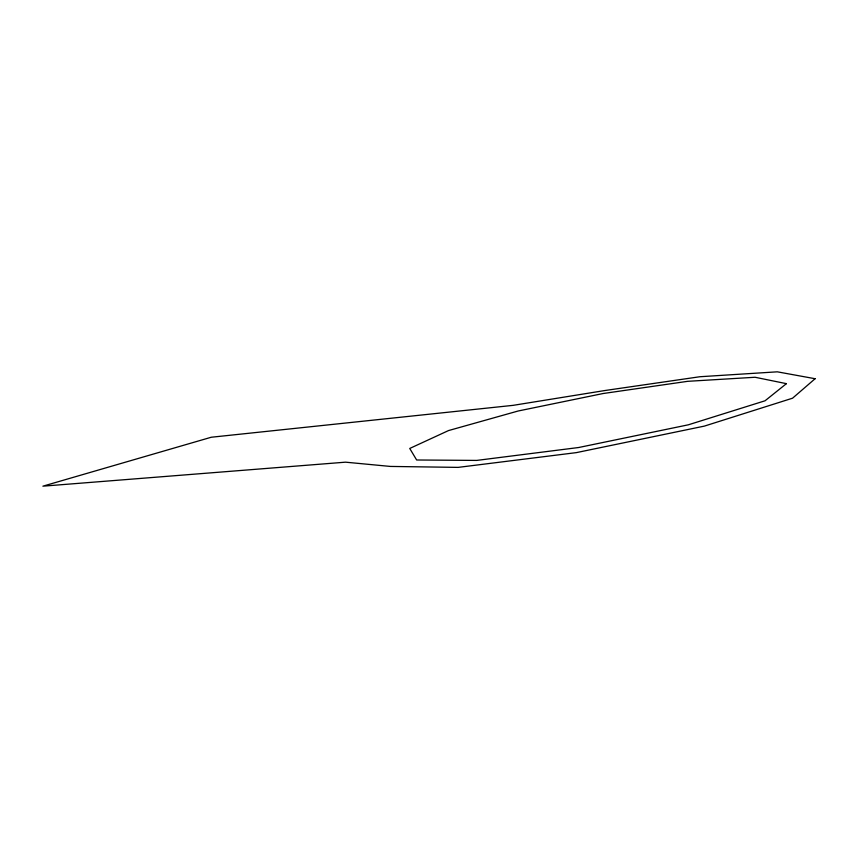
<?xml version="1.0" encoding="UTF-8"?>
<svg xmlns="http://www.w3.org/2000/svg" width="858" height="858" viewBox="0 0 858 858"><rect width="100%" height="100%" fill="white"/><g stroke="black" fill="none" stroke-linecap="round" stroke-linejoin="round"><path stroke-width="1.29" d="M815.1 378.721L792.556 398.198L704.354 426.115L576.34 452.627L458.118 467.385L390.369 466.43L345.527 462.172L42.9 486.175L211.282 437.237L513.181 405.341L604.386 390.604L699.903 376.737L777.327 371.825L815.1 378.721M786.411 383.655L765.046 400.783L688.32 424.817L578.657 447.511L476.716 460.414L416.645 459.995L409.738 448.455L448.53 430.566L518.189 410.993L603.067 393.532L687.655 381.327L755.072 377.263L786.411 383.655"/></g></svg>
